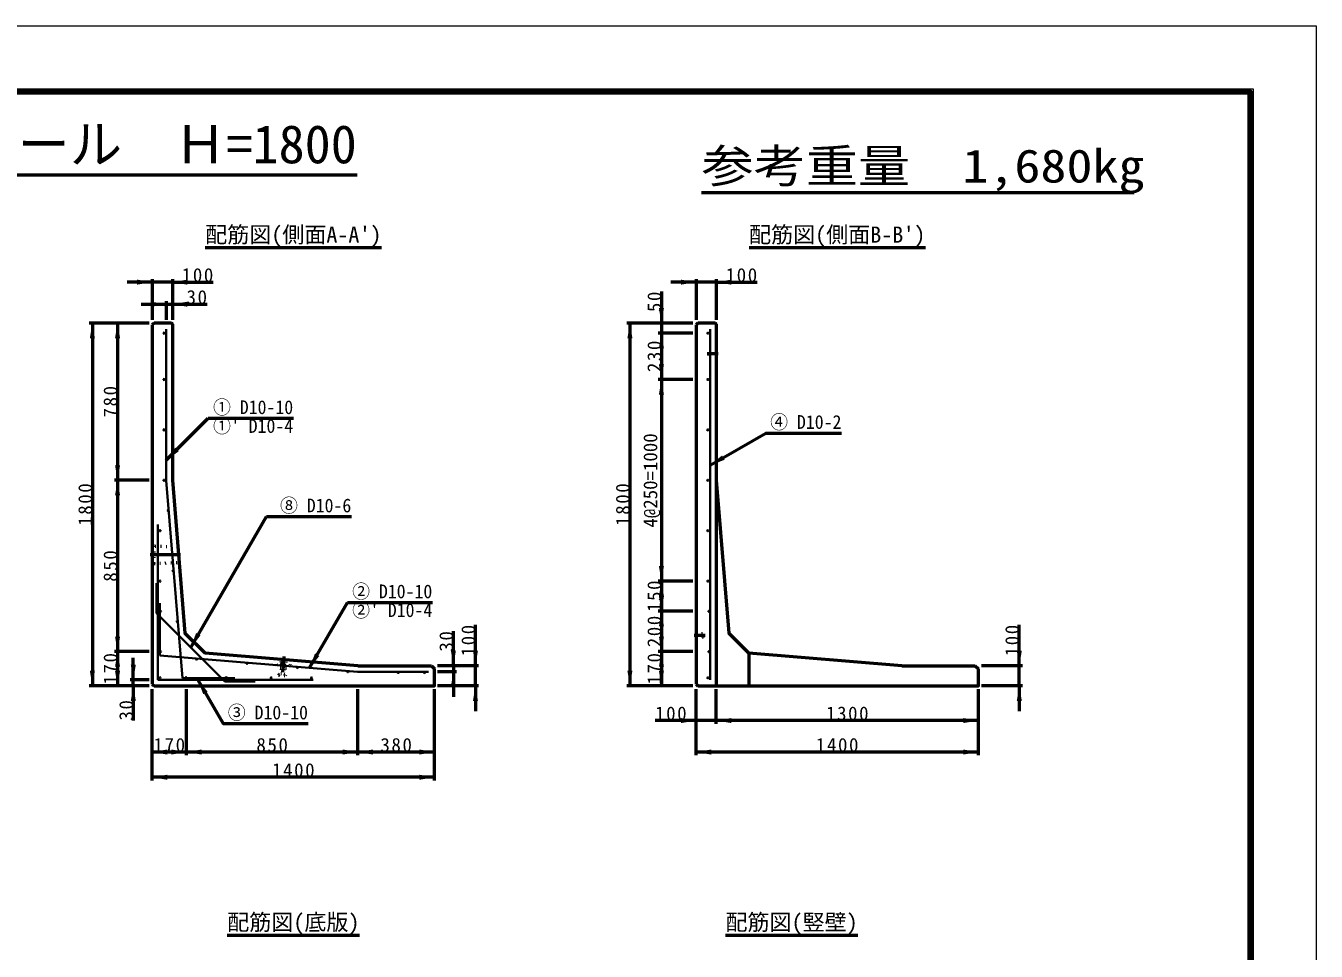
# Model space of a CAD drawing. Units: millimetres, scale not verified. Extents: x -2102 to 2102, y -1485 to 1485.
# Drawn here: x 54 to 2102, y 16 to 1485 of the extents above; entities that cross this region are included whole.
import ezdxf
from ezdxf.enums import TextEntityAlignment as Align

# ---------------------------------------------------------------- set-up
doc = ezdxf.new("R2010")
doc.units = ezdxf.units.MM
doc.header["$LTSCALE"] = 5
doc.linetypes.add('DOTTED', pattern=[1.75, 0.25, -1.5])
doc.linetypes.add('LONG_DASHED_DOTTED', pattern=[15.25, 12, -1.5, 0.25, -1.5])
doc.layers.add('0-0_V-nasSTD', color=7, linetype='Continuous', lineweight=50)
doc.layers.add('0-1_0', color=7, linetype='Continuous', lineweight=100)
doc.styles.add('ＭＳ ゴシック', font='')
doc.styles.get('ＭＳ ゴシック').set_extended_font_data('MS Gothic')

msp = doc.modelspace()

# ---------------------------------------------------------------- linework, layer by layer
at = {"layer": '0-0_V-nasSTD'}
for p, q in [((-580.608, 1248.465), (580.608, 1248.465)), ((339.101, 1132.999), (619.101, 1132.999)), ((1202.301, 1132.999), (1482.301, 1132.999)), ((255.101, 1082.999), (255.101, 1017.999)), ((287.101, 1082.999), (287.101, 1017.999)), ((287.101, 1077.999), (352.101, 1077.999)), ((1118.301, 1082.999), (1118.301, 1017.999)), ((1150.301, 1082.999), (1150.301, 1017.999)), ((1150.301, 1077.999), (1215.301, 1077.999)), ((277.501, 1047.999), (277.501, 1017.999)), ((1063.301, 1062.999), (1063.301, 1012.999)), ((237.501, 1042.999), (277.501, 1042.999)), ((277.501, 1042.999), (287.101, 1042.999)), ((287.101, 1042.999), (342.101, 1042.999)), ((250.101, 1012.999), (155.101, 1012.999)), ((160.101, 1012.999), (160.101, 436.999)), ((200.101, 1012.999), (200.101, 763.399)), ((257.981, 1012.999), (255.101, 1010.119)), ((255.101, 1010.119), (255.101, 439.879)), ((285.501, 1012.999), (257.981, 1012.999)), ((1113.301, 1012.999), (1008.301, 1012.999)), ((1013.301, 1012.999), (1013.301, 436.999)), ((1063.301, 1012.999), (1063.301, 996.999)), ((1121.181, 1012.999), (1118.301, 1010.119)), ((1118.301, 1010.119), (1118.301, 439.879)), ((1148.701, 1012.999), (1121.181, 1012.999)), ((1150.301, 1011.399), (1150.301, 436.999)), ((1113.301, 996.999), (1058.301, 996.999)), ((1063.301, 996.999), (1063.301, 923.399)), ((1113.301, 923.399), (1058.301, 923.399)), ((1063.301, 923.399), (1063.301, 603.399)), ((277.501, 795.399), (344.09, 861.987)), ((344.09, 861.987), (479.09, 861.987)), ((250.101, 763.399), (195.101, 763.399)), ((200.101, 763.399), (200.101, 491.399)), ((316.277, 498.174), (436.277, 706.021)), ((436.277, 706.021), (571.277, 706.021)), ((1113.301, 603.399), (1058.301, 603.399)), ((1063.301, 603.399), (1063.301, 555.399)), ((504.883, 465.676), (564.883, 569.599)), ((564.883, 569.599), (699.883, 569.599)), ((1113.301, 555.399), (1058.301, 555.399)), ((1063.301, 555.399), (1063.301, 491.399)), ((733.101, 468.999), (733.101, 523.999)), ((250.101, 491.399), (195.101, 491.399)), ((200.101, 491.399), (200.101, 436.999)), ((581.501, 468.999), (339.067, 488.964)), ((1113.301, 491.399), (1058.301, 491.399)), ((1063.301, 491.399), (1063.301, 436.999)), ((1444.701, 468.999), (1202.267, 488.964)), ((1202.267, 488.964), (1202.267, 436.999)), ((581.501, 468.999), (698.301, 468.999)), ((581.501, 468.999), (698.301, 468.999)), ((698.301, 468.999), (703.101, 464.199)), ((773.101, 468.999), (708.101, 468.999)), ((738.101, 459.399), (708.101, 459.399)), ((1444.701, 468.999), (1561.501, 468.999)), ((1561.501, 468.999), (1566.301, 464.199)), ((1636.301, 468.999), (1571.301, 468.999)), ((250.101, 436.999), (155.101, 436.999)), ((250.101, 446.599), (220.101, 446.599)), ((225.101, 436.999), (225.101, 381.999)), ((255.101, 439.879), (257.981, 436.999)), ((255.101, 286.999), (255.101, 431.999)), ((309.501, 326.999), (309.501, 431.999)), ((581.501, 326.999), (581.501, 431.999)), ((703.101, 286.999), (703.101, 431.999)), ((773.101, 436.999), (708.101, 436.999)), ((768.101, 436.999), (768.101, 396.999)), ((1113.301, 436.999), (1008.301, 436.999)), ((1118.301, 439.879), (1121.181, 436.999)), ((1118.301, 326.999), (1118.301, 431.999)), ((1150.301, 376.999), (1150.301, 431.999)), ((1566.301, 326.999), (1566.301, 431.999)), ((1636.301, 436.999), (1571.301, 436.999)), ((1631.301, 436.999), (1631.301, 396.999)), ((1118.301, 381.999), (1053.301, 381.999)), ((1150.301, 381.999), (1118.301, 381.999)), ((309.501, 331.999), (255.101, 331.999)), ((581.501, 331.999), (309.501, 331.999)), ((703.101, 331.999), (581.501, 331.999)), ((1566.301, 331.999), (1118.301, 331.999)), ((703.101, 291.999), (255.101, 291.999)), ((374.101, 41.399), (584.101, 41.399)), ((1164.821, 41.399), (1374.821, 41.399))]:
    msp.add_line(p, q, dxfattribs=at)
at = {"layer": '0-0_V-nasSTD', "lineweight": 35}
for p, q in [((277.501, 1003.399), (277.501, 763.004)), ((1140.701, 1003.399), (1140.701, 446.599)), ((277.501, 763.004), (303.345, 449.192)), ((264.061, 446.599), (264.061, 692.999)), ((262.141, 552.31), (262.141, 600.31)), ((267.261, 485.245), (267.261, 568.125)), ((262.141, 552.31), (370.413, 444.039)), ((267.261, 485.245), (581.107, 459.399)), ((581.107, 459.399), (693.501, 459.399)), ((264.061, 446.599), (510.461, 446.599)), ((303.345, 449.192), (386.225, 449.192)), ((370.413, 444.039), (418.413, 444.039))]:
    msp.add_line(p, q, dxfattribs=at)
at = {"layer": '0-0_V-nasSTD', "linetype": 'LONG_DASHED_DOTTED'}
for p, q in [((1135.901, 964.999), (1153.501, 964.999)), ((299.901, 644.999), (251.901, 644.999)), ((1132.701, 516.999), (1115.101, 516.999)), ((463.774, 483.711), (461.723, 458.795))]:
    msp.add_line(p, q, dxfattribs=at)
at = {"layer": '0-0_V-nasSTD', "linetype": 'DOTTED'}
for p, q in [((1139.101, 961.799), (1139.101, 968.199)), ((1139.101, 968.199), (1150.301, 968.199)), ((1150.301, 961.799), (1139.101, 961.799)), ((295.864, 656.999), (258.301, 658.599)), ((258.301, 631.399), (255.101, 628.519)), ((258.301, 631.399), (297.84, 632.999)), ((1118.301, 520.199), (1129.501, 520.199)), ((1129.501, 513.799), (1118.301, 513.799)), ((1129.501, 513.799), (1129.501, 520.199)), ((459.115, 475.867), (458.931, 473.634)), ((458.931, 473.634), (460.606, 472.533)), ((458.931, 473.634), (466.904, 472.978)), ((459.115, 475.867), (467.088, 475.21)), ((460.606, 472.533), (459.293, 456.587)), ((460.606, 472.533), (465.071, 472.166)), ((465.071, 472.166), (463.758, 456.219)), ((465.071, 472.166), (466.904, 472.978)), ((467.088, 475.21), (466.904, 472.978)), ((455.813, 455.268), (455.734, 454.312)), ((455.734, 454.312), (466.897, 453.392)), ((455.813, 455.268), (459.293, 456.587)), ((455.813, 455.268), (466.975, 454.349)), ((459.293, 456.587), (463.758, 456.219)), ((463.758, 456.219), (466.975, 454.349)), ((466.975, 454.349), (466.897, 453.392))]:
    msp.add_line(p, q, dxfattribs=at)
at = {"layer": '0-0_V-nasSTD', "lineweight": 18}
for points in [[(-2102.5, -1485), (-2102.5, 1485), (2102.5, 1485), (2102.5, -1485)], [(-2002.5, -1385), (-2002.5, 1385), (2002.5, 1385), (2002.5, -1385)]]:
    msp.add_lwpolyline(points, close=True, dxfattribs=at)
at = {"layer": '0-0_V-nasSTD', "lineweight": 100}
msp.add_lwpolyline([(1997.5, -1380), (1997.5, 1380), (-1997.5, 1380)], dxfattribs=at)
at = {"layer": '0-0_V-nasSTD'}
for points in [[(287.101, 1077.999), (255.101, 1077.999), (215.101, 1077.999)], [(1150.301, 1077.999), (1118.301, 1077.999), (1078.301, 1077.999)], [(287.101, 1011.399), (287.101, 763.399), (307.067, 520.964), (339.067, 488.964)], [(1140.701, 787.399), (1229.192, 838.489), (1349.192, 838.489)], [(1150.301, 763.399), (1170.267, 520.964), (1202.267, 488.964)], [(768.101, 436.999), (768.101, 468.999), (768.101, 533.999)], [(1631.301, 436.999), (1631.301, 468.999), (1631.301, 533.999)], [(225.101, 436.999), (225.101, 446.599), (225.101, 481.599)], [(257.981, 436.999), (703.101, 436.999), (703.101, 464.199)], [(733.101, 468.999), (733.101, 459.399), (733.101, 419.399)], [(1121.181, 436.999), (1566.301, 436.999), (1566.301, 464.199)], [(327.555, 446.599), (367.555, 377.317), (502.555, 377.317)], [(1566.301, 381.999), (1150.301, 381.999), (1118.301, 381.999)]]:
    msp.add_lwpolyline(points, dxfattribs=at)
at = {"layer": '0-0_V-nasSTD', "linetype": 'DOTTED'}
msp.add_lwpolyline([(258.301, 631.399), (258.301, 658.599), (255.101, 661.479)], dxfattribs=at)
at = {"layer": '0-0_V-nasSTD', "lineweight": 35}
for centre in [(273.821, 996.999), (1137.021, 996.999), (273.821, 923.399), (1137.021, 923.399), (273.821, 843.399), (1137.021, 843.399), (273.821, 763.399), (1137.021, 763.399), (280.459, 715.399), (267.421, 683.399), (1137.021, 683.399), (288.364, 619.399), (267.421, 603.399), (1137.021, 603.399), (268.221, 555.399), (1138.781, 555.399), (294.953, 539.399), (268.221, 491.399), (1138.781, 491.399), (325.501, 479.489), (405.501, 472.9), (267.421, 449.799), (308.791, 450.119), (372.541, 450.152), (443.901, 449.799), (485.501, 466.312), (507.901, 449.799), (565.501, 459.724), (645.501, 458.439), (687.101, 458.439), (1137.021, 449.799)]:
    msp.add_circle(centre, 0.96, dxfattribs=at)
at = {"layer": '0-0_V-nasSTD'}
for centre in [(285.501, 1011.399), (285.501, 1011.399), (1148.701, 1011.399)]:
    msp.add_arc(centre, 1.6, 0, 90, dxfattribs=at)
at = {"layer": '0-0_V-nasSTD', "linetype": 'DOTTED'}
msp.add_arc((463.364, 478.728), 13.76, 175.29215, 355.29215, dxfattribs=at)
at = {"layer": '0-0_V-nasSTD'}
for points in [[(231.101, 1077.999), (231.101, 1081.999), (255.101, 1077.999)], [(231.101, 1073.999), (231.101, 1077.999), (255.101, 1077.999)], [(287.101, 1077.999), (311.101, 1077.999), (311.101, 1081.999)], [(287.101, 1077.999), (311.101, 1073.999), (311.101, 1077.999)], [(1094.301, 1077.999), (1094.301, 1081.999), (1118.301, 1077.999)], [(1094.301, 1073.999), (1094.301, 1077.999), (1118.301, 1077.999)], [(1150.301, 1077.999), (1174.301, 1077.999), (1174.301, 1081.999)], [(1150.301, 1077.999), (1174.301, 1073.999), (1174.301, 1077.999)], [(253.501, 1042.999), (253.501, 1046.999), (277.501, 1042.999)], [(287.101, 1042.999), (311.101, 1042.999), (311.101, 1046.999)], [(253.501, 1038.999), (253.501, 1042.999), (277.501, 1042.999)], [(287.101, 1042.999), (311.101, 1038.999), (311.101, 1042.999)], [(1059.301, 1036.999), (1063.301, 1012.999), (1063.301, 1036.999)], [(1063.301, 1012.999), (1063.301, 1036.999), (1067.301, 1036.999)], [(156.101, 988.999), (160.101, 988.999), (160.101, 1012.999)], [(160.101, 988.999), (160.101, 1012.999), (164.101, 988.999)], [(196.101, 988.999), (200.101, 988.999), (200.101, 1012.999)], [(200.101, 988.999), (200.101, 1012.999), (204.101, 988.999)], [(1009.301, 988.999), (1013.301, 988.999), (1013.301, 1012.999)], [(1013.301, 988.999), (1013.301, 1012.999), (1017.301, 988.999)], [(1059.301, 972.999), (1063.301, 972.999), (1063.301, 996.999)], [(1063.301, 972.999), (1063.301, 996.999), (1067.301, 972.999)], [(1059.301, 947.399), (1063.301, 923.399), (1063.301, 947.399)], [(1063.301, 923.399), (1063.301, 947.399), (1067.301, 947.399)], [(1059.301, 899.399), (1063.301, 899.399), (1063.301, 923.399)], [(1063.301, 899.399), (1063.301, 923.399), (1067.301, 899.399)], [(277.501, 795.399), (291.644, 815.198), (294.472, 812.369)], [(277.501, 795.399), (294.472, 812.369), (297.3, 809.541)], [(1140.701, 787.399), (1159.486, 802.863), (1161.486, 799.399)], [(1140.701, 787.399), (1161.486, 799.399), (1163.486, 795.935)], [(196.101, 787.399), (200.101, 763.399), (200.101, 787.399)], [(200.101, 763.399), (200.101, 787.399), (204.101, 787.399)], [(196.101, 739.399), (200.101, 739.399), (200.101, 763.399)], [(200.101, 739.399), (200.101, 763.399), (204.101, 739.399)], [(1059.301, 627.399), (1063.301, 603.399), (1063.301, 627.399)], [(1063.301, 603.399), (1063.301, 627.399), (1067.301, 627.399)], [(1059.301, 579.399), (1063.301, 579.399), (1063.301, 603.399)], [(1063.301, 579.399), (1063.301, 603.399), (1067.301, 579.399)], [(1059.301, 579.399), (1063.301, 555.399), (1063.301, 579.399)], [(1063.301, 555.399), (1063.301, 579.399), (1067.301, 579.399)], [(1059.301, 531.399), (1063.301, 531.399), (1063.301, 555.399)], [(1063.301, 531.399), (1063.301, 555.399), (1067.301, 531.399)], [(196.101, 515.399), (200.101, 491.399), (200.101, 515.399)], [(200.101, 491.399), (200.101, 515.399), (204.101, 515.399)], [(316.277, 498.174), (324.813, 520.959), (328.277, 518.959)], [(316.277, 498.174), (328.277, 518.959), (331.741, 516.959)], [(1059.301, 515.399), (1063.301, 491.399), (1063.301, 515.399)], [(1063.301, 491.399), (1063.301, 515.399), (1067.301, 515.399)], [(729.101, 492.999), (733.101, 468.999), (733.101, 492.999)], [(733.101, 468.999), (733.101, 492.999), (737.101, 492.999)], [(764.101, 492.999), (768.101, 468.999), (768.101, 492.999)], [(768.101, 468.999), (768.101, 492.999), (772.101, 492.999)], [(1627.301, 492.999), (1631.301, 468.999), (1631.301, 492.999)], [(1631.301, 468.999), (1631.301, 492.999), (1635.301, 492.999)], [(196.101, 467.399), (200.101, 467.399), (200.101, 491.399)], [(200.101, 467.399), (200.101, 491.399), (204.101, 467.399)], [(504.883, 465.676), (513.419, 488.461), (516.883, 486.461)], [(504.883, 465.676), (516.883, 486.461), (520.347, 484.461)], [(1059.301, 467.399), (1063.301, 467.399), (1063.301, 491.399)], [(1063.301, 467.399), (1063.301, 491.399), (1067.301, 467.399)], [(156.101, 460.999), (160.101, 436.999), (160.101, 460.999)], [(160.101, 436.999), (160.101, 460.999), (164.101, 460.999)], [(196.101, 460.999), (200.101, 436.999), (200.101, 460.999)], [(200.101, 436.999), (200.101, 460.999), (204.101, 460.999)], [(221.101, 470.599), (225.101, 446.599), (225.101, 470.599)], [(225.101, 446.599), (225.101, 470.599), (229.101, 470.599)], [(729.101, 435.399), (733.101, 435.399), (733.101, 459.399)], [(733.101, 435.399), (733.101, 459.399), (737.101, 435.399)], [(1009.301, 460.999), (1013.301, 436.999), (1013.301, 460.999)], [(1013.301, 436.999), (1013.301, 460.999), (1017.301, 460.999)], [(1059.301, 460.999), (1063.301, 436.999), (1063.301, 460.999)], [(1063.301, 436.999), (1063.301, 460.999), (1067.301, 460.999)], [(221.101, 412.999), (225.101, 412.999), (225.101, 436.999)], [(225.101, 412.999), (225.101, 436.999), (229.101, 412.999)], [(327.555, 446.599), (336.091, 423.814), (339.555, 425.814)], [(327.555, 446.599), (339.555, 425.814), (343.019, 427.814)], [(764.101, 412.999), (768.101, 412.999), (768.101, 436.999)], [(768.101, 412.999), (768.101, 436.999), (772.101, 412.999)], [(1627.301, 412.999), (1631.301, 412.999), (1631.301, 436.999)], [(1631.301, 412.999), (1631.301, 436.999), (1635.301, 412.999)], [(1094.301, 381.999), (1094.301, 385.999), (1118.301, 381.999)], [(1094.301, 377.999), (1094.301, 381.999), (1118.301, 381.999)], [(1150.301, 381.999), (1174.301, 381.999), (1174.301, 385.999)], [(1150.301, 381.999), (1174.301, 377.999), (1174.301, 381.999)], [(1542.301, 381.999), (1542.301, 385.999), (1566.301, 381.999)], [(1542.301, 377.999), (1542.301, 381.999), (1566.301, 381.999)], [(255.101, 331.999), (279.101, 331.999), (279.101, 335.999)], [(255.101, 331.999), (279.101, 327.999), (279.101, 331.999)], [(285.501, 331.999), (285.501, 335.999), (309.501, 331.999)], [(285.501, 327.999), (285.501, 331.999), (309.501, 331.999)], [(309.501, 331.999), (333.501, 331.999), (333.501, 335.999)], [(309.501, 331.999), (333.501, 327.999), (333.501, 331.999)], [(557.501, 331.999), (557.501, 335.999), (581.501, 331.999)], [(557.501, 327.999), (557.501, 331.999), (581.501, 331.999)], [(581.501, 331.999), (605.501, 331.999), (605.501, 335.999)], [(581.501, 331.999), (605.501, 327.999), (605.501, 331.999)], [(679.101, 331.999), (679.101, 335.999), (703.101, 331.999)], [(679.101, 327.999), (679.101, 331.999), (703.101, 331.999)], [(1118.301, 331.999), (1142.301, 331.999), (1142.301, 335.999)], [(1118.301, 331.999), (1142.301, 327.999), (1142.301, 331.999)], [(1542.301, 331.999), (1542.301, 335.999), (1566.301, 331.999)], [(1542.301, 327.999), (1542.301, 331.999), (1566.301, 331.999)], [(255.101, 291.999), (279.101, 291.999), (279.101, 295.999)], [(255.101, 291.999), (279.101, 287.999), (279.101, 291.999)], [(679.101, 291.999), (679.101, 295.999), (703.101, 291.999)], [(679.101, 287.999), (679.101, 291.999), (703.101, 291.999)]]:
    msp.add_solid(points, dxfattribs=at)
at = {"layer": '0-1_0', "lineweight": 50}
msp.add_line((1126.869, 1220.328), (1813.669, 1220.328), dxfattribs=at)

# ---------------------------------------------------------------- texts
at = {"layer": '0-0_V-nasSTD', "style": 'ＭＳ ゴシック'}
for s, height, p in [('1ｓｔタッチウォール  Ｈ=1800', 60.81, (-580.608, 1248.465)), ("配筋図(側面A-A')", 25.66, (339.101, 1132.999)), ("配筋図(側面B-B')", 25.66, (1202.301, 1132.999)), ('配筋図(底版)', 25.66, (374.101, 41.399)), ('配筋図(竪壁)', 25.66, (1164.821, 41.399))]:
    msp.add_text(s, height=height, dxfattribs=at).set_placement(p, align=Align.BOTTOM_LEFT)
for s, height, width, p in [('参考重量\u30001,680kg', 52.79, 1.15, (1126.869, 1220.328)), ('① D10-10', 21.85, 0.95, (351.661, 861.987)), ("①' D10-4", 21.85, 0.95, (351.661, 832.179)), ('④ D10-2', 21.85, 0.95, (1235.922, 838.489)), ('⑧ D10-6', 21.85, 0.95, (458.007, 706.021)), ('② D10-10', 21.85, 0.95, (572.453, 569.599)), ("②' D10-4", 21.85, 0.95, (572.453, 539.791)), ('③ D10-10', 21.85, 0.95, (375.125, 377.317))]:
    msp.add_text(s, height=height, dxfattribs=dict(at, width=width)).set_placement(p, align=Align.BOTTOM_LEFT)
msp.add_text('4@250=1000', height=21.99, rotation=90, dxfattribs=at).set_placement((1063.301, 688.399), align=Align.BOTTOM_LEFT)
at = {"layer": '0-0_V-nasSTD', "char_height": 21.99, "attachment_point": 7, "style": 'ＭＳ ゴシック'}
for s, insert in [('\\T1.17;100', (302.101, 1077.999)), ('\\T1.17;100', (1165.301, 1077.999)), ('\\T1.17;30', (309.601, 1042.999)), ('\\T1.17;100', (1053.301, 381.999)), ('\\T1.17;1300', (1324.551, 381.999)), ('\\T1.17;170', (257.301, 331.999)), ('\\T1.17;850', (420.501, 331.999)), ('\\T1.17;380', (617.301, 331.999)), ('\\T1.17;1400', (1308.551, 331.999)), ('\\T1.17;1400', (445.351, 291.999))]:
    msp.add_mtext(s, dxfattribs=dict(at, insert=insert))
at = {"layer": '0-0_V-nasSTD', "char_height": 21.99, "attachment_point": 7, "rotation": 90, "style": 'ＭＳ ゴシック'}
for s, insert in [('\\T1.17;50', (1063.301, 1030.499)), ('\\T1.17;230', (1063.301, 935.199)), ('\\T1.17;780', (200.101, 863.199)), ('\\T1.17;1800', (160.101, 691.249)), ('\\T1.17;1800', (1013.301, 691.249)), ('\\T1.17;850', (200.101, 602.399)), ('\\T1.17;150', (1063.301, 554.399)), ('\\T1.17;200', (1063.301, 498.399)), ('\\T1.17;30', (733.101, 491.499)), ('\\T1.17;100', (768.101, 483.999)), ('\\T1.17;100', (1631.301, 483.999)), ('\\T1.17;170', (200.101, 439.199)), ('\\T1.17;170', (1063.301, 439.199)), ('\\T1.17;30', (225.101, 381.999))]:
    msp.add_mtext(s, dxfattribs=dict(at, insert=insert))

doc.saveas('drawing.dxf')
